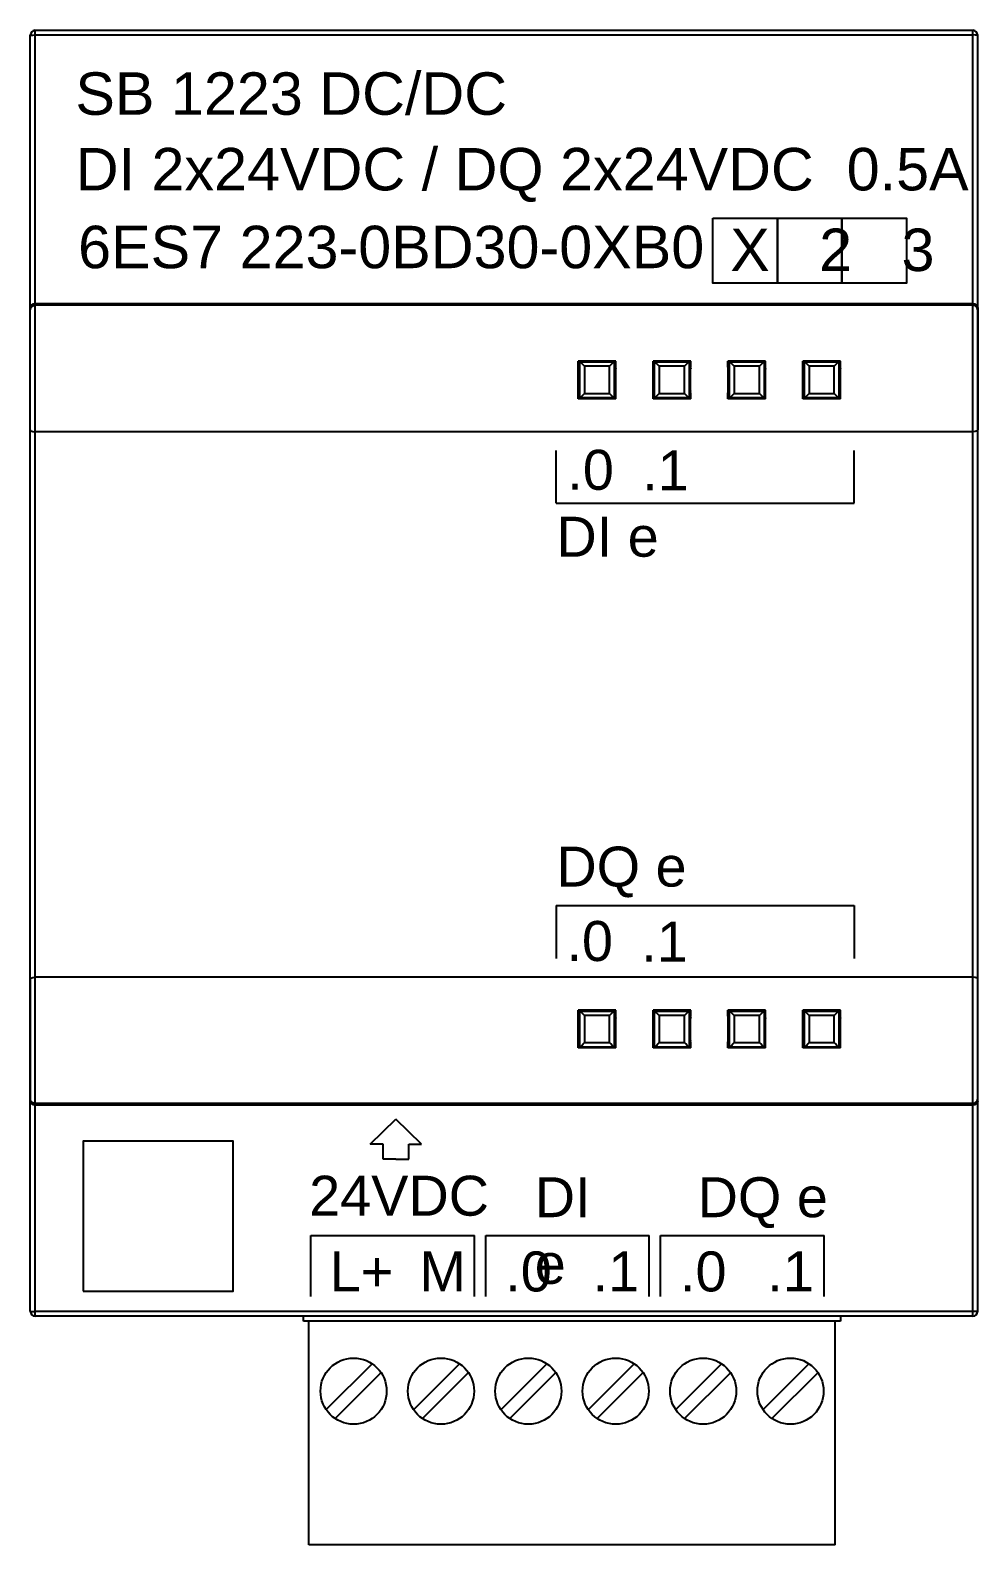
# Model space of a CAD drawing. Header units: inches. Extents: x 57 to 2760, y -193 to 2149.
# Drawn here: x 307.5 to 345.4, y 1257.8 to 1318.4 of the extents above; entities that cross this region are included whole.
import ezdxf

# ---------------------------------------------------------------- set-up
doc = ezdxf.new("R2010")
doc.units = ezdxf.units.IN
doc.header["$MEASUREMENT"] = 0
doc.styles.get("Standard").update_dxf_attribs({"font": 'arial.ttf'})

msp = doc.modelspace()

# ---------------------------------------------------------------- linework, layer by layer
at = {"color": 7, "linetype": 'Continuous'}
for p, q in [((307.47329, 1267.10321), (307.47329, 1318.20321)), ((307.67329, 1318.40321), (345.22329, 1318.40321)), ((307.67329, 1318.40321), (345.22329, 1318.40321)), ((307.67329, 1266.90321), (307.67329, 1318.40321)), ((307.67329, 1318.2163), (345.22329, 1318.2163)), ((345.22329, 1266.90321), (345.22329, 1318.40321)), ((345.42329, 1267.10321), (345.42329, 1318.20321)), ((307.67329, 1307.45919), (345.22329, 1307.45919)), ((345.22329, 1307.3918), (307.67329, 1307.3918)), ((345.42329, 1307.19256), (345.39649, 1307.29218)), ((345.40754, 1307.34683), (345.42329, 1307.27532)), ((345.42329, 1307.27532), (345.42329, 1302.39966)), ((330.92664, 1305.15656), (329.41994, 1305.15656)), ((329.41994, 1305.15656), (329.46653, 1305.10997)), ((329.46653, 1305.10997), (329.51037, 1305.1092)), ((330.8362, 1305.1092), (329.51037, 1305.1092)), ((330.6793, 1304.94537), (329.66728, 1304.94537)), ((330.8362, 1305.1092), (330.88005, 1305.10997)), ((330.92664, 1305.15656), (330.88005, 1305.10997)), ((330.89923, 1304.67902), (330.89822, 1304.5588)), ((330.92593, 1304.9185), (330.90639, 1304.90317)), ((330.90639, 1304.90317), (330.92567, 1304.83129)), ((333.92664, 1305.15656), (332.41994, 1305.15656)), ((332.46653, 1305.10997), (332.41994, 1305.15656)), ((332.44018, 1304.90317), (332.42091, 1304.83129)), ((332.44782, 1304.63182), (332.44648, 1304.74213)), ((332.44861, 1304.50486), (332.44782, 1304.63182)), ((332.46653, 1305.10997), (332.51037, 1305.1092)), ((333.8362, 1305.1092), (332.51037, 1305.1092)), ((333.6793, 1304.94537), (332.66728, 1304.94537)), ((333.8362, 1305.1092), (333.88005, 1305.10997)), ((333.88005, 1305.10997), (333.92664, 1305.15656)), ((333.89923, 1304.67902), (333.89822, 1304.5588)), ((333.92593, 1304.9185), (333.90639, 1304.90317)), ((333.90639, 1304.90317), (333.92567, 1304.83129)), ((336.92664, 1305.15656), (335.41994, 1305.15656)), ((335.46653, 1305.10997), (335.41994, 1305.15656)), ((335.44018, 1304.90317), (335.42091, 1304.83129)), ((335.44782, 1304.63182), (335.44648, 1304.74213)), ((335.44861, 1304.50486), (335.44782, 1304.63182)), ((335.46653, 1305.10997), (335.51037, 1305.1092)), ((336.8362, 1305.1092), (335.51037, 1305.1092)), ((336.6793, 1304.94537), (335.66728, 1304.94537)), ((336.8362, 1305.1092), (336.88005, 1305.10997)), ((336.88005, 1305.10997), (336.92664, 1305.15656)), ((336.89866, 1304.62089), (336.89793, 1304.49396)), ((336.92593, 1304.9185), (336.90639, 1304.90317)), ((336.90639, 1304.90317), (336.92567, 1304.83129)), ((339.92664, 1305.15656), (338.41994, 1305.15656)), ((338.46653, 1305.10997), (338.41994, 1305.15656)), ((338.44018, 1304.90317), (338.42091, 1304.83129)), ((338.44782, 1304.63182), (338.44648, 1304.74213)), ((338.44861, 1304.50486), (338.44782, 1304.63182)), ((338.46653, 1305.10997), (338.51037, 1305.1092)), ((339.8362, 1305.1092), (338.51037, 1305.1092)), ((339.6793, 1304.94537), (338.66728, 1304.94537)), ((339.8362, 1305.1092), (339.88005, 1305.10997)), ((339.88005, 1305.10997), (339.92664, 1305.15656)), ((339.89923, 1304.67902), (339.89822, 1304.5588)), ((339.92593, 1304.9185), (339.90639, 1304.90317)), ((339.90639, 1304.90317), (339.92567, 1304.83129)), ((330.89822, 1304.5588), (330.8978, 1304.42753)), ((330.8978, 1304.42753), (330.89799, 1304.2947)), ((330.89799, 1304.2947), (330.8988, 1304.16954)), ((330.8988, 1304.16954), (330.90015, 1304.06085)), ((330.90639, 1303.90326), (330.92567, 1303.97514)), ((332.44018, 1303.90326), (332.42091, 1303.97514)), ((332.44724, 1304.11878), (332.4483, 1304.23888)), ((332.4483, 1304.23888), (332.44877, 1304.3707)), ((332.44877, 1304.3707), (332.44861, 1304.50486)), ((333.89822, 1304.5588), (333.8978, 1304.42753)), ((333.8978, 1304.42753), (333.89799, 1304.2947)), ((333.89799, 1304.2947), (333.8988, 1304.16954)), ((333.8988, 1304.16954), (333.90015, 1304.06085)), ((333.90639, 1303.90326), (333.92567, 1303.97514)), ((335.44018, 1303.90326), (335.42091, 1303.97514)), ((335.44724, 1304.11878), (335.4483, 1304.23888)), ((335.4483, 1304.23888), (335.44877, 1304.3707)), ((335.44877, 1304.3707), (335.44861, 1304.50486)), ((336.89793, 1304.49396), (336.89782, 1304.36072)), ((336.89782, 1304.36072), (336.89832, 1304.2306)), ((336.89832, 1304.2306), (336.89941, 1304.11261)), ((336.90639, 1303.90326), (336.92567, 1303.97514)), ((338.44018, 1303.90326), (338.42091, 1303.97514)), ((338.44724, 1304.11878), (338.4483, 1304.23888)), ((338.4483, 1304.23888), (338.44877, 1304.3707)), ((338.44877, 1304.3707), (338.44861, 1304.50486)), ((339.89822, 1304.5588), (339.8978, 1304.42753)), ((339.8978, 1304.42753), (339.89799, 1304.2947)), ((339.89799, 1304.2947), (339.8988, 1304.16954)), ((339.8988, 1304.16954), (339.90015, 1304.06085)), ((339.90639, 1303.90326), (339.92567, 1303.97514)), ((329.41994, 1303.64987), (329.46653, 1303.69646)), ((330.92664, 1303.64987), (329.41994, 1303.64987)), ((329.51037, 1303.69723), (329.46653, 1303.69646)), ((329.51037, 1303.69723), (330.83621, 1303.69723)), ((329.66728, 1303.86106), (330.6793, 1303.86106)), ((330.88005, 1303.69646), (330.83621, 1303.69723)), ((330.92664, 1303.64987), (330.88005, 1303.69646)), ((332.46653, 1303.69646), (332.41994, 1303.64987)), ((333.92664, 1303.64987), (332.41994, 1303.64987)), ((332.42065, 1303.88793), (332.44018, 1303.90326)), ((332.51037, 1303.69723), (332.46653, 1303.69646)), ((332.51037, 1303.69723), (333.83621, 1303.69723)), ((332.66728, 1303.86106), (333.6793, 1303.86106)), ((333.88005, 1303.69646), (333.83621, 1303.69723)), ((333.88005, 1303.69646), (333.92664, 1303.64987)), ((335.46653, 1303.69646), (335.41994, 1303.64987)), ((336.92664, 1303.64987), (335.41994, 1303.64987)), ((335.42065, 1303.88793), (335.44018, 1303.90326)), ((335.51037, 1303.69723), (335.46653, 1303.69646)), ((335.51037, 1303.69723), (336.83621, 1303.69723)), ((335.66728, 1303.86106), (336.6793, 1303.86106)), ((336.88005, 1303.69646), (336.83621, 1303.69723)), ((336.88005, 1303.69646), (336.92664, 1303.64987)), ((338.46653, 1303.69646), (338.41994, 1303.64987)), ((339.92664, 1303.64987), (338.41994, 1303.64987)), ((338.42065, 1303.88793), (338.44018, 1303.90326)), ((338.51037, 1303.69723), (338.46653, 1303.69646)), ((338.51037, 1303.69723), (339.83621, 1303.69723)), ((338.66728, 1303.86106), (339.6793, 1303.86106)), ((339.88005, 1303.69646), (339.83621, 1303.69723)), ((339.88005, 1303.69646), (339.92664, 1303.64987)), ((345.22329, 1302.31934), (307.67329, 1302.31934)), ((307.47329, 1280.40677), (307.47329, 1275.61514)), ((345.22329, 1280.48709), (307.67329, 1280.48709)), ((330.92664, 1279.15656), (329.41994, 1279.15656)), ((329.41994, 1279.15656), (329.46653, 1279.10997)), ((329.46653, 1279.10997), (329.51037, 1279.1092)), ((330.8362, 1279.1092), (329.51037, 1279.1092)), ((330.8362, 1279.1092), (330.88005, 1279.10997)), ((330.92664, 1279.15656), (330.88005, 1279.10997)), ((333.92664, 1279.15656), (332.41994, 1279.15656)), ((332.46653, 1279.10997), (332.41994, 1279.15656)), ((332.46653, 1279.10997), (332.51037, 1279.1092)), ((333.8362, 1279.1092), (332.51037, 1279.1092)), ((333.8362, 1279.1092), (333.88005, 1279.10997)), ((333.88005, 1279.10997), (333.92664, 1279.15656)), ((336.92664, 1279.15656), (335.41994, 1279.15656)), ((335.46653, 1279.10997), (335.41994, 1279.15656)), ((335.46653, 1279.10997), (335.51037, 1279.1092)), ((336.8362, 1279.1092), (335.51037, 1279.1092)), ((336.8362, 1279.1092), (336.88005, 1279.10997)), ((336.88005, 1279.10997), (336.92664, 1279.15656)), ((339.92664, 1279.15656), (338.41994, 1279.15656)), ((338.46653, 1279.10997), (338.41994, 1279.15656)), ((338.46653, 1279.10997), (338.51037, 1279.1092)), ((339.8362, 1279.1092), (338.51037, 1279.1092)), ((339.8362, 1279.1092), (339.88005, 1279.10997)), ((339.88005, 1279.10997), (339.92664, 1279.15656)), ((330.6793, 1278.94537), (329.66728, 1278.94537)), ((330.89822, 1278.5588), (330.8978, 1278.42753)), ((330.89923, 1278.67902), (330.89822, 1278.5588)), ((330.92593, 1278.9185), (330.90639, 1278.90317)), ((330.90639, 1278.90317), (330.92567, 1278.83129)), ((332.44018, 1278.90317), (332.42091, 1278.83129)), ((332.44782, 1278.63182), (332.44648, 1278.74213)), ((332.44861, 1278.50486), (332.44782, 1278.63182)), ((332.44877, 1278.3707), (332.44861, 1278.50486)), ((333.6793, 1278.94537), (332.66728, 1278.94537)), ((333.89822, 1278.5588), (333.8978, 1278.42753)), ((333.89923, 1278.67902), (333.89822, 1278.5588)), ((333.92593, 1278.9185), (333.90639, 1278.90317)), ((333.90639, 1278.90317), (333.92567, 1278.83129)), ((335.44018, 1278.90317), (335.42091, 1278.83129)), ((335.44782, 1278.63182), (335.44648, 1278.74213)), ((335.44861, 1278.50486), (335.44782, 1278.63182)), ((335.44877, 1278.3707), (335.44861, 1278.50486)), ((336.6793, 1278.94537), (335.66728, 1278.94537)), ((336.89822, 1278.5588), (336.8978, 1278.42753)), ((336.89923, 1278.67902), (336.89822, 1278.5588)), ((336.92593, 1278.9185), (336.90639, 1278.90317)), ((336.90639, 1278.90317), (336.92567, 1278.83129)), ((338.44018, 1278.90317), (338.42091, 1278.83129)), ((338.44782, 1278.63182), (338.44648, 1278.74213)), ((338.44861, 1278.50486), (338.44782, 1278.63182)), ((338.44877, 1278.3707), (338.44861, 1278.50486)), ((339.6793, 1278.94537), (338.66728, 1278.94537)), ((339.89822, 1278.5588), (339.8978, 1278.42753)), ((339.89923, 1278.67902), (339.89822, 1278.5588)), ((339.92593, 1278.9185), (339.90639, 1278.90317)), ((339.90639, 1278.90317), (339.92567, 1278.83129)), ((330.8978, 1278.42753), (330.89799, 1278.2947)), ((330.89799, 1278.2947), (330.8988, 1278.16954)), ((330.8988, 1278.16954), (330.90015, 1278.06085)), ((330.90639, 1277.90326), (330.92567, 1277.97514)), ((332.42065, 1277.88793), (332.44018, 1277.90326)), ((332.44018, 1277.90326), (332.42091, 1277.97514)), ((332.44724, 1278.11878), (332.4483, 1278.23888)), ((332.4483, 1278.23888), (332.44877, 1278.3707)), ((333.8978, 1278.42753), (333.89799, 1278.2947)), ((333.89799, 1278.2947), (333.8988, 1278.16954)), ((333.8988, 1278.16954), (333.90015, 1278.06085)), ((333.90639, 1277.90326), (333.92567, 1277.97514)), ((335.42065, 1277.88793), (335.44018, 1277.90326)), ((335.44018, 1277.90326), (335.42091, 1277.97514)), ((335.44724, 1278.11878), (335.4483, 1278.23888)), ((335.4483, 1278.23888), (335.44877, 1278.3707)), ((336.8978, 1278.42753), (336.89799, 1278.2947)), ((336.89799, 1278.2947), (336.8988, 1278.16954)), ((336.8988, 1278.16954), (336.90015, 1278.06085)), ((336.90639, 1277.90326), (336.92567, 1277.97514)), ((338.42065, 1277.88793), (338.44018, 1277.90326)), ((338.44018, 1277.90326), (338.42091, 1277.97514)), ((338.44724, 1278.11878), (338.4483, 1278.23888)), ((338.4483, 1278.23888), (338.44877, 1278.3707)), ((339.8978, 1278.42753), (339.89799, 1278.2947)), ((339.89799, 1278.2947), (339.8988, 1278.16954)), ((339.8988, 1278.16954), (339.90015, 1278.06085)), ((339.90639, 1277.90326), (339.92567, 1277.97514)), ((329.41994, 1277.64987), (329.46653, 1277.69646)), ((330.92664, 1277.64987), (329.41994, 1277.64987)), ((329.51037, 1277.69723), (329.46653, 1277.69646)), ((329.51037, 1277.69723), (330.83621, 1277.69723)), ((329.66728, 1277.86106), (330.6793, 1277.86106)), ((330.88005, 1277.69646), (330.83621, 1277.69723)), ((330.92664, 1277.64987), (330.88005, 1277.69646)), ((332.46653, 1277.69646), (332.41994, 1277.64987)), ((333.92664, 1277.64987), (332.41994, 1277.64987)), ((332.51037, 1277.69723), (332.46653, 1277.69646)), ((332.51037, 1277.69723), (333.83621, 1277.69723)), ((332.66728, 1277.86106), (333.6793, 1277.86106)), ((333.88005, 1277.69646), (333.83621, 1277.69723)), ((333.88005, 1277.69646), (333.92664, 1277.64987)), ((335.46653, 1277.69646), (335.41994, 1277.64987)), ((336.92664, 1277.64987), (335.41994, 1277.64987)), ((335.51037, 1277.69723), (335.46653, 1277.69646)), ((335.51037, 1277.69723), (336.83621, 1277.69723)), ((335.66728, 1277.86106), (336.6793, 1277.86106)), ((336.88005, 1277.69646), (336.83621, 1277.69723)), ((336.88005, 1277.69646), (336.92664, 1277.64987)), ((338.46653, 1277.69646), (338.41994, 1277.64987)), ((339.92664, 1277.64987), (338.41994, 1277.64987)), ((338.51037, 1277.69723), (338.46653, 1277.69646)), ((338.51037, 1277.69723), (339.83621, 1277.69723)), ((338.66728, 1277.86106), (339.6793, 1277.86106)), ((339.88005, 1277.69646), (339.83621, 1277.69723)), ((339.88005, 1277.69646), (339.92664, 1277.64987)), ((307.50055, 1275.51615), (307.47331, 1275.6137)), ((345.22329, 1275.41734), (307.67329, 1275.41734)), ((345.22329, 1275.3497), (307.67329, 1275.3497)), ((345.22329, 1267.08999), (307.67329, 1267.08999)), ((345.22329, 1266.90321), (307.67329, 1266.90321)), ((345.22329, 1266.90321), (307.67329, 1266.90321)), ((318.42329, 1266.70321), (318.42329, 1266.90321)), ((339.92329, 1266.70321), (318.42329, 1266.70321)), ((318.63329, 1257.75321), (318.63329, 1266.70321)), ((339.71329, 1257.75321), (339.71329, 1266.70321)), ((339.92329, 1266.90321), (339.92329, 1266.70321)), ((321.1638, 1264.99728), (319.33111, 1263.16459)), ((319.68278, 1262.80915), (321.51546, 1264.64184)), ((324.6638, 1264.99728), (322.83111, 1263.16459)), ((323.18278, 1262.80915), (325.01546, 1264.64184)), ((328.1638, 1264.99728), (326.33111, 1263.16459)), ((326.68278, 1262.80915), (328.51546, 1264.64184)), ((331.6638, 1264.99728), (329.83111, 1263.16459)), ((330.18278, 1262.80915), (332.01546, 1264.64184)), ((335.1638, 1264.99728), (333.33111, 1263.16459)), ((333.68278, 1262.80915), (335.51546, 1264.64184)), ((338.6638, 1264.99728), (336.83111, 1263.16459)), ((337.18278, 1262.80915), (339.01546, 1264.64184)), ((339.71329, 1257.75321), (318.63329, 1257.75321))]:
    msp.add_line(p, q, dxfattribs=at)
for p, q in [((328.53482, 1299.46206), (328.53482, 1301.5781)), ((340.47398, 1299.46206), (340.47398, 1301.5781)), ((328.53482, 1299.46206), (340.47398, 1299.46206)), ((328.53482, 1283.34868), (340.47398, 1283.34868)), ((328.53482, 1283.34868), (328.53482, 1281.23264)), ((340.47398, 1283.34868), (340.47398, 1281.23264)), ((321.09239, 1273.79996), (322.12049, 1274.79743)), ((323.14859, 1273.79996), (322.12049, 1274.79743)), ((321.60644, 1273.79996), (321.09239, 1273.79996)), ((321.60644, 1273.1952), (321.60644, 1273.79996)), ((322.63454, 1273.1952), (322.63454, 1273.79996)), ((322.63454, 1273.79996), (323.14859, 1273.79996)), ((322.12049, 1273.1952), (321.60644, 1273.1952)), ((322.12049, 1273.1952), (322.63454, 1273.1952)), ((318.7165, 1267.68957), (318.7165, 1270.14058)), ((318.7165, 1270.14058), (325.2665, 1270.14058)), ((325.2665, 1267.68957), (325.2665, 1270.14058)), ((325.7165, 1267.68957), (325.7165, 1270.14058)), ((325.7165, 1270.14058), (332.2665, 1270.14058)), ((332.2665, 1267.68957), (332.2665, 1270.14058)), ((332.7165, 1267.68957), (332.7165, 1270.14058)), ((332.7165, 1270.14058), (339.2665, 1270.14058)), ((339.2665, 1267.68957), (339.2665, 1270.14058))]:
    msp.add_line(p, q)
for points in [[(307.47329, 1318.20321), (307.49899, 1318.20963), (307.57231, 1318.21451), (307.67329, 1318.2163)], [(345.42329, 1318.20321), (345.39758, 1318.20963), (345.32427, 1318.21451), (345.22329, 1318.2163)], [(307.47329, 1307.27532), (307.48899, 1307.34673), (307.53143, 1307.40494), (307.59618, 1307.44498), (307.67329, 1307.45919)], [(307.47329, 1307.19256), (307.50008, 1307.29218), (307.57329, 1307.36511), (307.67329, 1307.3918)], [(345.22329, 1307.45919), (345.30027, 1307.44502), (345.3649, 1307.40516), (345.40754, 1307.34683)], [(345.39649, 1307.29218), (345.32329, 1307.36511), (345.22329, 1307.3918)], [(329.41994, 1303.64987), (329.42143, 1304.14986), (329.42143, 1304.65694), (329.41994, 1305.15656)], [(329.46653, 1305.10997), (329.46794, 1304.64033), (329.46794, 1304.16639), (329.46653, 1303.69646)], [(329.51037, 1305.1092), (329.56093, 1305.05485), (329.61328, 1305.00026), (329.66728, 1304.94537)], [(329.66734, 1304.94537), (329.66795, 1304.22198), (329.66734, 1303.86106)], [(330.67923, 1303.86106), (330.67863, 1304.58444), (330.67924, 1304.94537)], [(330.8362, 1305.1092), (330.78564, 1305.05485), (330.7333, 1305.00026), (330.6793, 1304.94537)], [(330.88005, 1303.69646), (330.87864, 1304.16639), (330.87864, 1304.64033), (330.88005, 1305.10997)], [(330.90639, 1304.90317), (330.90502, 1304.89588), (330.9038, 1304.87846), (330.90269, 1304.85269), (330.90167, 1304.8193), (330.90075, 1304.77892), (330.89923, 1304.67902)], [(330.92664, 1303.64987), (330.92514, 1304.14986), (330.92515, 1304.65694), (330.92664, 1305.15656)], [(332.41994, 1303.64987), (332.42143, 1304.14986), (332.42143, 1304.65694), (332.41994, 1305.15656)], [(332.44648, 1304.74213), (332.44563, 1304.78835), (332.44468, 1304.82761), (332.44364, 1304.8593), (332.44253, 1304.88283), (332.44137, 1304.89759), (332.44018, 1304.90317)], [(332.46653, 1305.10997), (332.46794, 1304.64033), (332.46794, 1304.16639), (332.46653, 1303.69646)], [(332.51037, 1305.1092), (332.56093, 1305.05485), (332.61327, 1305.00026), (332.66728, 1304.94537)], [(332.66734, 1304.94537), (332.66795, 1304.22198), (332.66734, 1303.86106)], [(333.67923, 1303.86106), (333.67863, 1304.58444), (333.67924, 1304.94537)], [(333.8362, 1305.1092), (333.78565, 1305.05485), (333.7333, 1305.00026), (333.6793, 1304.94537)], [(333.88005, 1303.69646), (333.87864, 1304.16639), (333.87864, 1304.64033), (333.88005, 1305.10997)], [(333.90639, 1304.90317), (333.90502, 1304.89588), (333.9038, 1304.87846), (333.90269, 1304.85269), (333.90167, 1304.8193), (333.90075, 1304.77892), (333.89923, 1304.67902)], [(333.92664, 1303.64987), (333.92514, 1304.14986), (333.92515, 1304.65694), (333.92664, 1305.15656)], [(335.41994, 1303.64987), (335.42143, 1304.14986), (335.42143, 1304.65694), (335.41994, 1305.15656)], [(335.44648, 1304.74213), (335.44563, 1304.78835), (335.44468, 1304.82761), (335.44364, 1304.8593), (335.44253, 1304.88283), (335.44137, 1304.89759), (335.44018, 1304.90317)], [(335.46653, 1305.10997), (335.46794, 1304.64033), (335.46794, 1304.16639), (335.46653, 1303.69646)], [(335.51037, 1305.1092), (335.56092, 1305.05486), (335.61326, 1305.00027), (335.66728, 1304.94537)], [(335.66734, 1304.94537), (335.66795, 1304.22198), (335.66734, 1303.86106)], [(336.67923, 1303.86106), (336.67863, 1304.58444), (336.67924, 1304.94537)], [(336.8362, 1305.1092), (336.78565, 1305.05486), (336.73331, 1305.00027), (336.6793, 1304.94537)], [(336.88005, 1303.69646), (336.87864, 1304.16639), (336.87864, 1304.64033), (336.88005, 1305.10997)], [(336.90639, 1304.90317), (336.90502, 1304.89588), (336.9038, 1304.87846), (336.90269, 1304.85269), (336.90167, 1304.8193), (336.90075, 1304.77892), (336.89994, 1304.732), (336.89866, 1304.62089)], [(336.92664, 1303.64987), (336.92514, 1304.14986), (336.92515, 1304.65694), (336.92664, 1305.15656)], [(338.41994, 1303.64987), (338.42143, 1304.14986), (338.42143, 1304.65694), (338.41994, 1305.15656)], [(338.44648, 1304.74213), (338.44563, 1304.78835), (338.44468, 1304.82761), (338.44364, 1304.8593), (338.44253, 1304.88283), (338.44137, 1304.89759), (338.44018, 1304.90317)], [(338.46653, 1305.10997), (338.46794, 1304.64033), (338.46794, 1304.16639), (338.46653, 1303.69646)], [(338.51037, 1305.1092), (338.56091, 1305.05487), (338.61326, 1305.00028), (338.66728, 1304.94537)], [(338.66734, 1304.94537), (338.66795, 1304.22198), (338.66734, 1303.86106)], [(339.67923, 1303.86106), (339.67863, 1304.58444), (339.67924, 1304.94537)], [(339.8362, 1305.1092), (339.78566, 1305.05487), (339.73332, 1305.00028), (339.6793, 1304.94537)], [(339.88005, 1303.69646), (339.87864, 1304.16639), (339.87864, 1304.64033), (339.88005, 1305.10997)], [(339.90639, 1304.90317), (339.90502, 1304.89588), (339.9038, 1304.87846), (339.90269, 1304.85269), (339.90167, 1304.8193), (339.90075, 1304.77892), (339.89923, 1304.67902)], [(339.92664, 1303.64987), (339.92514, 1304.14986), (339.92515, 1304.65694), (339.92664, 1305.15656)], [(330.90015, 1304.06085), (330.90101, 1304.01528), (330.90196, 1303.97675), (330.90299, 1303.94587), (330.90408, 1303.92306), (330.90522, 1303.90873), (330.90639, 1303.90326)], [(332.44018, 1303.90326), (332.44142, 1303.90928), (332.44258, 1303.92455), (332.44368, 1303.94829), (332.44471, 1303.98001), (332.44566, 1304.01942), (332.44724, 1304.11878)], [(333.90015, 1304.06085), (333.90101, 1304.01528), (333.90196, 1303.97675), (333.90299, 1303.94587), (333.90408, 1303.92306), (333.90522, 1303.90873), (333.90639, 1303.90326)], [(335.44018, 1303.90326), (335.44142, 1303.90928), (335.44258, 1303.92455), (335.44368, 1303.94829), (335.44471, 1303.98001), (335.44566, 1304.01942), (335.44724, 1304.11878)], [(336.89941, 1304.11261), (336.90015, 1304.06085), (336.90101, 1304.01528), (336.90196, 1303.97675), (336.90299, 1303.94587), (336.90408, 1303.92306), (336.90522, 1303.90873), (336.90639, 1303.90326)], [(338.44018, 1303.90326), (338.44142, 1303.90928), (338.44258, 1303.92455), (338.44368, 1303.94829), (338.44471, 1303.98001), (338.44566, 1304.01942), (338.44724, 1304.11878)], [(339.90015, 1304.06085), (339.90101, 1304.01528), (339.90196, 1303.97675), (339.90299, 1303.94587), (339.90408, 1303.92306), (339.90522, 1303.90873), (339.90639, 1303.90326)], [(329.51037, 1303.69723), (329.56093, 1303.75158), (329.61328, 1303.80617), (329.66728, 1303.86106)], [(330.83621, 1303.69723), (330.78565, 1303.75158), (330.7333, 1303.80617), (330.6793, 1303.86106)], [(332.51037, 1303.69723), (332.56092, 1303.75157), (332.61327, 1303.80617), (332.66728, 1303.86106)], [(333.83621, 1303.69723), (333.78565, 1303.75157), (333.7333, 1303.80617), (333.6793, 1303.86106)], [(335.51037, 1303.69723), (335.56092, 1303.75157), (335.61327, 1303.80616), (335.66728, 1303.86106)], [(336.83621, 1303.69723), (336.78566, 1303.75157), (336.73331, 1303.80616), (336.6793, 1303.86106)], [(338.51037, 1303.69723), (338.56091, 1303.75156), (338.61326, 1303.80615), (338.66728, 1303.86106)], [(339.83621, 1303.69723), (339.78567, 1303.75156), (339.73332, 1303.80615), (339.6793, 1303.86106)], [(307.47329, 1302.39966), (307.498, 1302.36055), (307.56953, 1302.33078), (307.67329, 1302.31934)], [(345.42329, 1302.39966), (345.39857, 1302.36055), (345.32704, 1302.33078), (345.22329, 1302.31934)], [(307.47329, 1280.40677), (307.498, 1280.44588), (307.56953, 1280.47565), (307.67329, 1280.48709)], [(345.42329, 1280.40677), (345.39857, 1280.44588), (345.32704, 1280.47565), (345.22329, 1280.48709)], [(329.41994, 1277.64987), (329.42143, 1278.14949), (329.42143, 1278.65657), (329.41994, 1279.15656)], [(329.46653, 1279.10997), (329.46794, 1278.64033), (329.46794, 1278.16639), (329.46653, 1277.69646)], [(329.51037, 1279.1092), (329.56093, 1279.05485), (329.61328, 1279.00026), (329.66728, 1278.94537)], [(330.8362, 1279.1092), (330.78564, 1279.05485), (330.7333, 1279.00026), (330.6793, 1278.94537)], [(330.88005, 1277.69646), (330.87864, 1278.16639), (330.87864, 1278.64033), (330.88005, 1279.10997)], [(330.92664, 1277.64987), (330.92515, 1278.14949), (330.92514, 1278.65657), (330.92664, 1279.15656)], [(332.41994, 1277.64987), (332.42143, 1278.14949), (332.42143, 1278.65657), (332.41994, 1279.15656)], [(332.46653, 1279.10997), (332.46794, 1278.64033), (332.46794, 1278.16639), (332.46653, 1277.69646)], [(332.51037, 1279.1092), (332.56093, 1279.05485), (332.61327, 1279.00026), (332.66728, 1278.94537)], [(333.8362, 1279.1092), (333.78565, 1279.05485), (333.7333, 1279.00026), (333.6793, 1278.94537)], [(333.88005, 1277.69646), (333.87864, 1278.16639), (333.87864, 1278.64033), (333.88005, 1279.10997)], [(333.92664, 1277.64987), (333.92515, 1278.14949), (333.92514, 1278.65657), (333.92664, 1279.15656)], [(335.41994, 1277.64987), (335.42143, 1278.14949), (335.42143, 1278.65657), (335.41994, 1279.15656)], [(335.46653, 1279.10997), (335.46794, 1278.64033), (335.46794, 1278.16639), (335.46653, 1277.69646)], [(335.51037, 1279.1092), (335.56092, 1279.05486), (335.61326, 1279.00027), (335.66728, 1278.94537)], [(336.8362, 1279.1092), (336.78565, 1279.05486), (336.73331, 1279.00027), (336.6793, 1278.94537)], [(336.88005, 1277.69646), (336.87864, 1278.16639), (336.87864, 1278.64033), (336.88005, 1279.10997)], [(336.92664, 1277.64987), (336.92515, 1278.14949), (336.92514, 1278.65657), (336.92664, 1279.15656)], [(338.41994, 1277.64987), (338.42143, 1278.14949), (338.42143, 1278.65657), (338.41994, 1279.15656)], [(338.46653, 1279.10997), (338.46794, 1278.64033), (338.46794, 1278.16639), (338.46653, 1277.69646)], [(338.51037, 1279.1092), (338.56091, 1279.05487), (338.61326, 1279.00028), (338.66728, 1278.94537)], [(339.8362, 1279.1092), (339.78566, 1279.05487), (339.73332, 1279.00028), (339.6793, 1278.94537)], [(339.88005, 1277.69646), (339.87864, 1278.16639), (339.87864, 1278.64033), (339.88005, 1279.10997)], [(339.92664, 1277.64987), (339.92515, 1278.14949), (339.92514, 1278.65657), (339.92664, 1279.15656)], [(329.66734, 1278.94537), (329.66795, 1278.22198), (329.66734, 1277.86106)], [(330.67923, 1277.86106), (330.67863, 1278.58444), (330.67924, 1278.94537)], [(330.90639, 1278.90317), (330.90502, 1278.89588), (330.9038, 1278.87846), (330.90269, 1278.85269), (330.90167, 1278.8193), (330.90075, 1278.77892), (330.89923, 1278.67902)], [(332.44648, 1278.74213), (332.44563, 1278.78835), (332.44468, 1278.82761), (332.44364, 1278.8593), (332.44253, 1278.88283), (332.44137, 1278.89759), (332.44018, 1278.90317)], [(332.66734, 1278.94537), (332.66795, 1278.22198), (332.66734, 1277.86106)], [(333.67923, 1277.86106), (333.67863, 1278.58444), (333.67924, 1278.94537)], [(333.90639, 1278.90317), (333.90502, 1278.89588), (333.9038, 1278.87846), (333.90269, 1278.85269), (333.90167, 1278.8193), (333.90075, 1278.77892), (333.89923, 1278.67902)], [(335.44648, 1278.74213), (335.44563, 1278.78835), (335.44468, 1278.82761), (335.44364, 1278.8593), (335.44253, 1278.88283), (335.44137, 1278.89759), (335.44018, 1278.90317)], [(335.66734, 1278.94537), (335.66795, 1278.22198), (335.66734, 1277.86106)], [(336.67923, 1277.86106), (336.67863, 1278.58444), (336.67924, 1278.94537)], [(336.90639, 1278.90317), (336.90502, 1278.89588), (336.9038, 1278.87846), (336.90269, 1278.85269), (336.90167, 1278.8193), (336.90075, 1278.77892), (336.89923, 1278.67902)], [(338.44648, 1278.74213), (338.44563, 1278.78835), (338.44468, 1278.82761), (338.44364, 1278.8593), (338.44253, 1278.88283), (338.44137, 1278.89759), (338.44018, 1278.90317)], [(338.66734, 1278.94537), (338.66795, 1278.22198), (338.66734, 1277.86106)], [(339.67923, 1277.86106), (339.67863, 1278.58444), (339.67924, 1278.94537)], [(339.90639, 1278.90317), (339.90502, 1278.89588), (339.9038, 1278.87846), (339.90269, 1278.85269), (339.90167, 1278.8193), (339.90075, 1278.77892), (339.89923, 1278.67902)], [(330.90015, 1278.06085), (330.90101, 1278.01528), (330.90196, 1277.97675), (330.90299, 1277.94587), (330.90408, 1277.92306), (330.90522, 1277.90873), (330.90639, 1277.90326)], [(332.44018, 1277.90326), (332.44142, 1277.90928), (332.44258, 1277.92455), (332.44368, 1277.94829), (332.44471, 1277.98001), (332.44566, 1278.01942), (332.44724, 1278.11878)], [(333.90015, 1278.06085), (333.90101, 1278.01528), (333.90196, 1277.97675), (333.90299, 1277.94587), (333.90408, 1277.92306), (333.90522, 1277.90873), (333.90639, 1277.90326)], [(335.44018, 1277.90326), (335.44142, 1277.90928), (335.44258, 1277.92455), (335.44368, 1277.94829), (335.44471, 1277.98001), (335.44566, 1278.01942), (335.44724, 1278.11878)], [(336.90015, 1278.06085), (336.90101, 1278.01528), (336.90196, 1277.97675), (336.90299, 1277.94587), (336.90408, 1277.92306), (336.90522, 1277.90873), (336.90639, 1277.90326)], [(338.44018, 1277.90326), (338.44142, 1277.90928), (338.44258, 1277.92455), (338.44368, 1277.94829), (338.44471, 1277.98001), (338.44566, 1278.01942), (338.44724, 1278.11878)], [(339.90015, 1278.06085), (339.90101, 1278.01528), (339.90196, 1277.97675), (339.90299, 1277.94587), (339.90408, 1277.92306), (339.90522, 1277.90873), (339.90639, 1277.90326)], [(329.51037, 1277.69723), (329.56093, 1277.75158), (329.61328, 1277.80617), (329.66728, 1277.86106)], [(330.83621, 1277.69723), (330.78565, 1277.75158), (330.7333, 1277.80617), (330.6793, 1277.86106)], [(332.51037, 1277.69723), (332.56092, 1277.75157), (332.61327, 1277.80617), (332.66728, 1277.86106)], [(333.83621, 1277.69723), (333.78565, 1277.75157), (333.7333, 1277.80617), (333.6793, 1277.86106)], [(335.51037, 1277.69723), (335.56092, 1277.75157), (335.61327, 1277.80616), (335.66728, 1277.86106)], [(336.83621, 1277.69723), (336.78566, 1277.75157), (336.73331, 1277.80616), (336.6793, 1277.86106)], [(338.51037, 1277.69723), (338.56091, 1277.75156), (338.61326, 1277.80615), (338.66728, 1277.86106)], [(339.83621, 1277.69723), (339.78567, 1277.75156), (339.73332, 1277.80615), (339.6793, 1277.86106)], [(307.67329, 1275.3497), (307.59636, 1275.36386), (307.53188, 1275.40359), (307.48913, 1275.46193), (307.47329, 1275.53371)], [(307.67329, 1275.41733), (307.57368, 1275.4438), (307.50055, 1275.51615)], [(345.22329, 1275.41733), (345.32248, 1275.44356), (345.39573, 1275.51565), (345.42328, 1275.61514)], [(345.42329, 1275.53371), (345.4075, 1275.46204), (345.36494, 1275.40381), (345.30036, 1275.36391), (345.22329, 1275.3497)], [(307.47329, 1267.10321), (307.49899, 1267.09673), (307.57231, 1267.0918), (307.67329, 1267.08999)], [(345.42329, 1267.10321), (345.39758, 1267.09673), (345.32427, 1267.0918), (345.22329, 1267.08999)]]:
    msp.add_lwpolyline(points, dxfattribs=at)
for points in [[(334.81382, 1310.88197), (337.39725, 1310.88197), (337.39725, 1308.27681), (334.81382, 1308.27681)], [(337.39725, 1310.88197), (339.98068, 1310.88197), (339.98068, 1308.27681), (337.39725, 1308.27681)], [(339.98068, 1310.88197), (342.56411, 1310.88197), (342.56411, 1308.27681), (339.98068, 1308.27681)], [(309.59595, 1267.91279), (315.59595, 1267.91279), (315.59595, 1273.91279), (309.59595, 1273.91279)]]:
    msp.add_lwpolyline(points, close=True)
for centre in [(320.42329, 1263.90321), (323.92329, 1263.90321), (327.42329, 1263.90321), (330.92329, 1263.90321), (334.42329, 1263.90321), (337.92329, 1263.90321)]:
    msp.add_circle(centre, 1.325, dxfattribs=at)
for centre, start, end in [((307.67329, 1318.20321), 90, 180), ((307.67329, 1318.20321), 90, 180), ((345.22329, 1318.20321), 0, 90), ((307.67329, 1267.10321), 180, 270), ((345.22329, 1267.10321), 270, 360), ((345.22329, 1267.10321), 270, 0)]:
    msp.add_arc(centre, 0.2, start, end, dxfattribs=at)

# ---------------------------------------------------------------- texts
for s, insert, char_height, width, attachment_point in [('SB 1223 DC/DC', (309.27996, 1316.71905), 1.7, 18.7632281, 1), ('DI 2x24VDC / DQ 2x24VDC  0.5A', (309.29459, 1313.69144), 1.7, 38.1102222, 1), ('{\\fArial|b0|i0|c0|p32;6ES7 223-0BD30-0XB0}', (309.38804, 1310.57473), 1.7, 24.8996336, 1), ('X   2   3', (335.50969, 1310.46066), 1.7, 12.5784889, 1), ('.0', (329.91734, 1299.97852), 1.6, 6.9302573, 8), ('.1', (332.91734, 1299.97852), 1.6, 6.9302573, 8), ('DI e', (328.54772, 1298.11002), 1.6, 5.4702222, 4), ('DQ e', (328.54689, 1284.69081), 1.6, 10.5339905, 4), ('.0', (329.88149, 1281.10766), 1.6, 6.9302573, 8), ('.1', (332.88149, 1281.10766), 1.6, 6.9302573, 8), ('24VDC', (322.24575, 1272.52974), 1.6, 15.3296389, 2), ('DI e', (327.67941, 1272.46991), 1.6, 3.5662222, 1), ('DQ e', (334.204, 1272.46991), 1.6, 6.3523333, 1), ('L+', (319.46541, 1269.49705), 1.6, 3.5662222, 1), ('M', (323.05972, 1269.49705), 1.6, 3.5662222, 1), ('.0', (326.49896, 1269.49705), 1.6, 3.5662222, 1), ('.1', (329.99896, 1269.49705), 1.6, 3.5662222, 1), ('.0', (333.49896, 1269.49705), 1.6, 3.5662222, 1), ('.1', (336.99896, 1269.49705), 1.6, 3.5662222, 1)]:
    msp.add_mtext(s, dxfattribs=dict(insert=insert, char_height=char_height, width=width, attachment_point=attachment_point))

doc.saveas('drawing.dxf')
